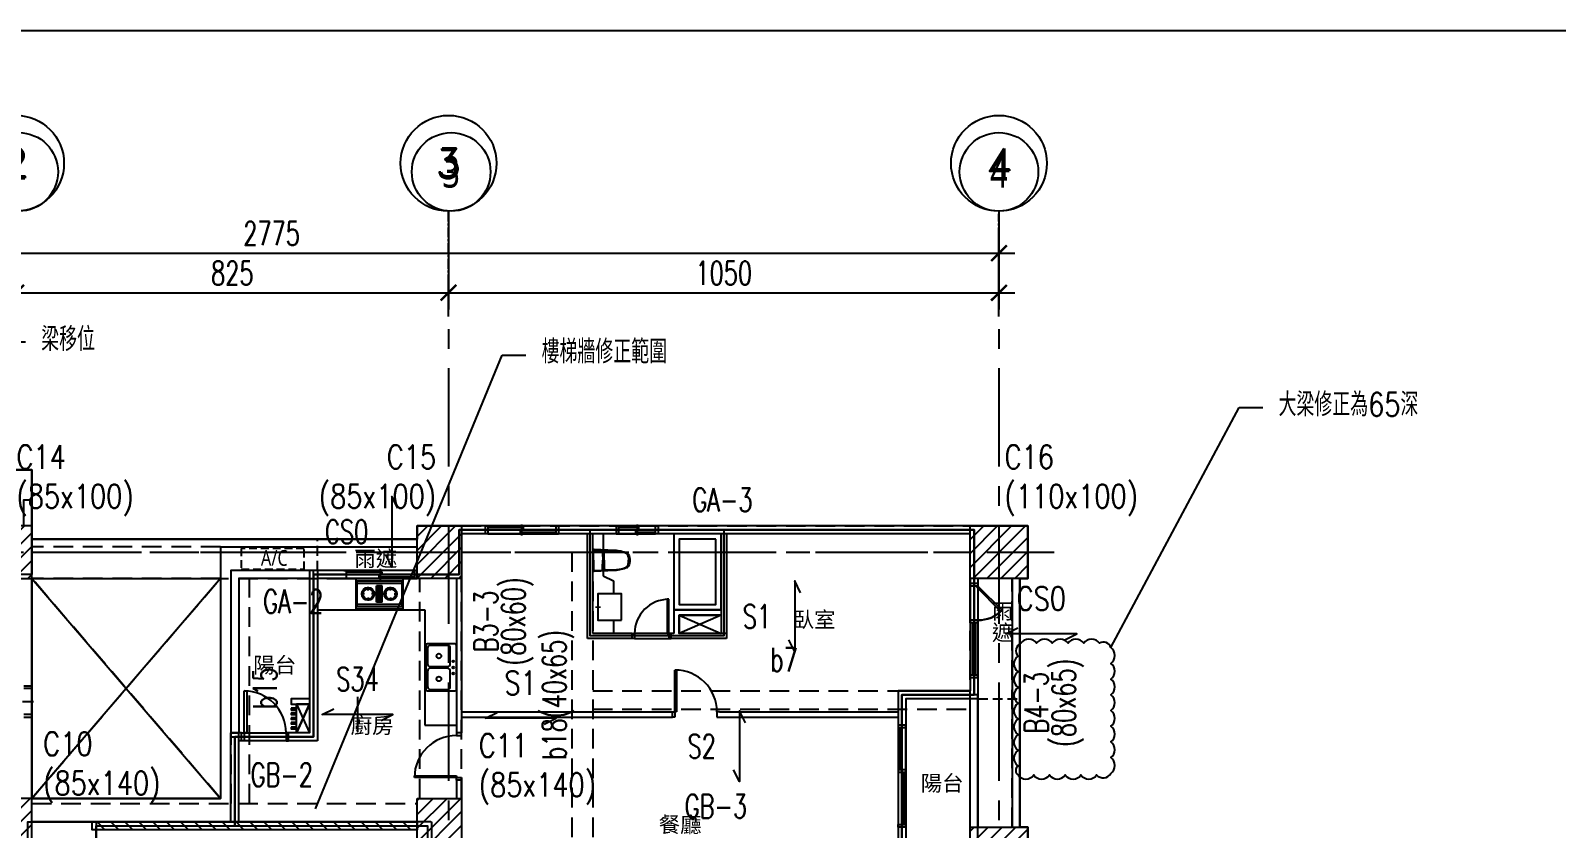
# Model space of a CAD drawing. Header units: millimetres. Extents: x -3377 to 119122, y -22007 to 15479.
# Drawn here: x 77389 to 80300, y 6237 to 7760 of the extents above; entities that cross this region are included whole.
import ezdxf
from ezdxf import colors
from ezdxf.entities.mleader import LeaderData, LeaderLine
from ezdxf.enums import TextEntityAlignment as Align
from ezdxf.math import Vec2, Vec3

# ---------------------------------------------------------------- set-up
doc = ezdxf.new("R2010")
doc.units = ezdxf.units.MM
doc.header["$LTSCALE"] = 150
doc.header["$MEASUREMENT"] = 0
for name, pattern in [('11', [0.15, 0.1, -0.05]), ('CENTER', [2, 1.25, -0.25, 0.25, -0.25]), ('HIDDEN', [0.375, 0.25, -0.125]), ('HIDDEN2', [0.1875, 0.125, -0.0625])]:
    doc.linetypes.add(name, pattern=pattern)
doc.layers.get('0').update_dxf_attribs({"plot": 0})
for name, color, linetype, plot in [('AREA', 3, 'Continuous', False), ('S-ARCH', 252, 'Continuous', False), ('S-CLOUD_2022-0304', 4, 'Continuous', False), ('S-CLOUD_20220217(結構依建築圖2022-0216修改)', 4, 'Continuous', False), ('機電', 11, 'Continuous', False)]:
    doc.layers.add(name, color=color, linetype=linetype, plot=plot)
for name, color, linetype in [('area2', 6, 'Continuous'), ('ASSLN', 8, 'Continuous'), ('COL', 1, 'Continuous'), ('Col-Line', 8, 'CENTER'), ('DIM1', 7, 'Continuous'), ('FIN', 5, 'Continuous'), ('GRID', 5, 'CENTER'), ('OPEN', 4, 'Continuous'), ('S-COL', 7, 'Continuous'), ('S-COLB', 4, 'HIDDEN'), ('S-CONCWALL', 30, 'Continuous'), ('S-GRID', 1, 'CENTER'), ('S-GRID-DIM', 2, 'Continuous'), ('S-GRID-T', 3, 'Continuous'), ('S-HATCH-COL', 13, 'Continuous'), ('S-HATCH-CONCWALL', 161, 'Continuous'), ('S-OPEN', 13, 'Continuous'), ('S-RCBMB', 3, 'HIDDEN'), ('S-RCBMG', 2, 'HIDDEN'), ('S-SLAB', 5, 'Continuous'), ('S-SLABT', 2, 'Continuous'), ('S-TEXTB', 3, 'Continuous'), ('S-TEXTC', 3, 'Continuous'), ('S-TEXTG', 2, 'Continuous'), ('TEXT', 2, 'Continuous'), ('TOIL', 6, 'Continuous'), ('WALL', 2, 'Continuous'), ('WALL2', 3, 'Continuous'), ('WALL3', 4, 'Continuous')]:
    doc.layers.add(name, color=color, linetype=linetype)
doc.styles.add('3E', font='simplex.shx', dxfattribs={"width": 0.8, "height": 45, "bigfont": 'dayus.shx'})
doc.styles.add('C1', font='', dxfattribs={"bigfont": 'japanese.shx'})
doc.styles.add('CD2', font='romand', dxfattribs={"height": 15})
doc.styles.add('CS4', font='romans.shx', dxfattribs={"width": 0.7, "height": 45, "bigfont": 'lsp.shx'})
doc.styles.add('HH', font='')
doc.styles.add('HHV', font='')
doc.styles.add('LSP', font='SIMPLEX.shx', dxfattribs={"width": 0.8, "bigfont": 'lsp.shx'})
doc.styles.get('C1').set_extended_font_data('微軟正黑體')
doc.styles.get('HH').set_extended_font_data('Microsoft JhengHei')
doc.styles.get('HHV').set_extended_font_data('@微軟正黑體')
doc.dimstyles.new('DIM150', dxfattribs={"dimscale": 15, "dimtxt": 3, "dimasz": 2, "dimexe": 2, "dimexo": 2, "dimgap": 1, "dimtad": 1, "dimdec": 1, "dimdsep": 46, "dimtxsty": 'CS4', "dimblk1": 'ARCHTICK', "dimblk2": 'ARCHTICK', "dimsah": 1, "dimcen": 2, "dimdle": 2, "dimadec": 0, "dimazin": 0, "dimtfac": 1, "dimtdec": 1, "dimtmove": 0, "dimatfit": 3, "dimldrblk": 'TAA', "dimfxl": 0, "dimtolj": 1, "dimarcsym": 0})

# ---------------------------------------------------------------- blocks, each defined once
blk = doc.blocks.new('SG1')
at = {"layer": 'S-GRID-T'}
blk.add_circle((0, 6.09375), 6.09375, dxfattribs=at)
at = {"layer": 'S-GRID-T', "style": 'CD2'}
blk.add_attdef('GRID-BUB', text='', height=3.75, dxfattribs=at).set_placement((0, 6.09375), align=Align.MIDDLE_CENTER)
blk = doc.blocks.new('_ARCHTICK')
at = {"color": 0, "linetype": 'ByBlock', "const_width": 0.15}
blk.add_lwpolyline([(-0.5, -0.5), (0.5, 0.5)], dxfattribs=at)
blk = doc.blocks.new('*D71')
at = {"layer": 'DEFPOINTS', "color": 0, "transparency": 16777216}
for p in [(-5535.9, -424.9), (-8310.9, -500.6), (-5535.9, -500.6)]:
    blk.add_point(p, dxfattribs=at)
at = {"layer": 'S-GRID-DIM', "color": 0, "lineweight": -2, "transparency": 16777216}
for p, q in [((-8310.9, -470.6), (-8310.9, -394.9)), ((-5535.9, -470.6), (-5535.9, -394.9)), ((-8340.9, -424.9), (-5505.9, -424.9))]:
    blk.add_line(p, q, dxfattribs=at)
at = {"layer": 'S-GRID-DIM', "color": 0, "lineweight": -2, "transparency": 16777216, "xscale": 30, "yscale": 30, "zscale": 30, "rotation": 180}
blk.add_blockref('_ARCHTICK', (-8310.9, -424.9), dxfattribs=at)
at = {"layer": 'S-GRID-DIM', "color": 0, "lineweight": -2, "transparency": 16777216, "xscale": 30, "yscale": 30, "zscale": 30}
blk.add_blockref('_ARCHTICK', (-5535.9, -424.9), dxfattribs=at)
at = {"layer": 'S-GRID-DIM', "color": 0, "transparency": 16777216, "insert": (-6923.4, -387.4), "char_height": 45, "attachment_point": 5, "style": 'CS4'}
blk.add_mtext('\\A1;2775', dxfattribs=at)
blk = doc.blocks.new('TAA')
at = {"linetype": 'Continuous'}
blk.add_line((0, 0), (-1.663, 0), dxfattribs=at)
blk.add_solid([(-1.5, -0.25), (-1.5, 0.25), (0, 0)], dxfattribs=at)
blk = doc.blocks.new('*D72')
at = {"layer": 'DEFPOINTS', "color": 0, "transparency": 16777216}
for p in [(-7410.9, -500.6), (-8310.9, -576.2), (-7410.9, -576.2)]:
    blk.add_point(p, dxfattribs=at)
at = {"layer": 'S-GRID-DIM', "color": 0, "lineweight": -2, "transparency": 16777216}
for p, q in [((-8310.9, -546.2), (-8310.9, -470.6)), ((-7410.9, -546.2), (-7410.9, -470.6)), ((-8340.9, -500.6), (-7380.9, -500.6))]:
    blk.add_line(p, q, dxfattribs=at)
at = {"layer": 'S-GRID-DIM', "color": 0, "lineweight": -2, "transparency": 16777216, "xscale": 30, "yscale": 30, "zscale": 30, "rotation": 180}
blk.add_blockref('_ARCHTICK', (-8310.9, -500.6), dxfattribs=at)
at = {"layer": 'S-GRID-DIM', "color": 0, "lineweight": -2, "transparency": 16777216, "xscale": 30, "yscale": 30, "zscale": 30}
blk.add_blockref('_ARCHTICK', (-7410.9, -500.6), dxfattribs=at)
at = {"layer": 'S-GRID-DIM', "color": 0, "transparency": 16777216, "insert": (-7860.9, -463.1), "char_height": 45, "attachment_point": 5, "style": 'CS4'}
blk.add_mtext('\\A1;900', dxfattribs=at)
blk = doc.blocks.new('*D73')
at = {"layer": 'DEFPOINTS', "color": 0, "transparency": 16777216}
for p in [(-6585.9, -500.6), (-7410.9, -576.2), (-6585.9, -576.2)]:
    blk.add_point(p, dxfattribs=at)
at = {"layer": 'S-GRID-DIM', "color": 0, "lineweight": -2, "transparency": 16777216}
for p, q in [((-7410.9, -546.2), (-7410.9, -470.6)), ((-6585.9, -546.2), (-6585.9, -470.6)), ((-7440.9, -500.6), (-6555.9, -500.6))]:
    blk.add_line(p, q, dxfattribs=at)
at = {"layer": 'S-GRID-DIM', "color": 0, "lineweight": -2, "transparency": 16777216, "xscale": 30, "yscale": 30, "zscale": 30, "rotation": 180}
blk.add_blockref('_ARCHTICK', (-7410.9, -500.6), dxfattribs=at)
at = {"layer": 'S-GRID-DIM', "color": 0, "lineweight": -2, "transparency": 16777216, "xscale": 30, "yscale": 30, "zscale": 30}
blk.add_blockref('_ARCHTICK', (-6585.9, -500.6), dxfattribs=at)
at = {"layer": 'S-GRID-DIM', "color": 0, "transparency": 16777216, "insert": (-6998.4, -463.1), "char_height": 45, "attachment_point": 5, "style": 'CS4'}
blk.add_mtext('\\A1;825', dxfattribs=at)
blk = doc.blocks.new('*D74')
at = {"layer": 'DEFPOINTS', "color": 0, "transparency": 16777216}
for p in [(-5535.9, -500.6), (-6585.9, -576.2), (-5535.9, -576.2)]:
    blk.add_point(p, dxfattribs=at)
at = {"layer": 'S-GRID-DIM', "color": 0, "lineweight": -2, "transparency": 16777216}
for p, q in [((-6585.9, -546.2), (-6585.9, -470.6)), ((-5535.9, -546.2), (-5535.9, -470.6)), ((-6615.9, -500.6), (-5505.9, -500.6))]:
    blk.add_line(p, q, dxfattribs=at)
at = {"layer": 'S-GRID-DIM', "color": 0, "lineweight": -2, "transparency": 16777216, "xscale": 30, "yscale": 30, "zscale": 30, "rotation": 180}
blk.add_blockref('_ARCHTICK', (-6585.9, -500.6), dxfattribs=at)
at = {"layer": 'S-GRID-DIM', "color": 0, "lineweight": -2, "transparency": 16777216, "xscale": 30, "yscale": 30, "zscale": 30}
blk.add_blockref('_ARCHTICK', (-5535.9, -500.6), dxfattribs=at)
at = {"layer": 'S-GRID-DIM', "color": 0, "transparency": 16777216, "insert": (-6060.9, -463.1), "char_height": 45, "attachment_point": 5, "style": 'CS4'}
blk.add_mtext('\\A1;1050', dxfattribs=at)
blk = doc.blocks.new('COL(2F-16F)')
for points in [[(-8365.9, -945.9), (-8255.9, -945.9), (-8255.9, -1045.9), (-8365.9, -1045.9)], [(-7380.9, -945.9), (-7465.9, -945.9), (-7465.9, -1045.9), (-7380.9, -1045.9)], [(-6645.9, -945.9), (-6560.9, -945.9), (-6560.9, -1045.9), (-6645.9, -1045.9)], [(-5590.9, -945.9), (-5480.9, -945.9), (-5480.9, -1045.9), (-5590.9, -1045.9)], [(-7380.9, -1465.9), (-7465.9, -1465.9), (-7465.9, -1605.9), (-7380.9, -1605.9)], [(-6645.9, -1465.9), (-6560.9, -1465.9), (-6560.9, -1605.9), (-6645.9, -1605.9)], [(-8365.9, -1510.9), (-8255.9, -1510.9), (-8255.9, -1610.9), (-8365.9, -1610.9)], [(-5590.9, -1520.9), (-5480.9, -1520.9), (-5480.9, -1620.9), (-5590.9, -1620.9)], [(-8365.9, -2245.9), (-8255.9, -2245.9), (-8255.9, -2345.9), (-8365.9, -2345.9)], [(-5590.9, -2260.9), (-5480.9, -2260.9), (-5480.9, -2360.9), (-5590.9, -2360.9)], [(-7465.9, -2290.9), (-7380.9, -2290.9), (-7380.9, -2430.9), (-7465.9, -2430.9)], [(-6645.9, -2290.9), (-6560.9, -2290.9), (-6560.9, -2430.9), (-6645.9, -2430.9)], [(-8365.9, -2835.9), (-8255.9, -2835.9), (-8255.9, -2935.9), (-8365.9, -2935.9)], [(-7350.9, -2835.9), (-7460.9, -2835.9), (-7460.9, -2935.9), (-7350.9, -2935.9)], [(-6695.9, -2835.9), (-6585.9, -2835.9), (-6585.9, -2935.9), (-6695.9, -2935.9)], [(-5590.9, -2835.9), (-5480.9, -2835.9), (-5480.9, -2935.9), (-5590.9, -2935.9)]]:
    blk.add_lwpolyline(points, close=True)
blk = doc.blocks.new('WALL(15F-16F)')
for points in [[(-7265.9, -1510.9), (-6645.9, -1510.9), (-6645.9, -1525.9), (-7265.9, -1525.9)], [(-7395.9, -2430.9), (-7380.9, -2430.9), (-7380.9, -2835.9), (-7395.9, -2835.9)]]:
    blk.add_lwpolyline(points, close=True)
for points in [[(-6633.4, -1800.9), (-7250.9, -1800.9), (-7250.9, -1625.9), (-7265.9, -1625.9), (-7265.9, -1815.9), (-6618.4, -1815.9), (-6618.4, -1605.9), (-6633.4, -1605.9)], [(-6633.4, -1605.9), (-6633.4, -1800.9)], [(-6633.4, -1740.9), (-6693.4, -1800.9)], [(-6633.4, -1740.9), (-6633.4, -1800.9), (-6693.4, -1800.9)], [(-7380.9, -2290.9), (-7380.9, -2145.9), (-7125.9, -2145.9), (-7125.9, -2203.4), (-7110.9, -2203.4), (-7110.9, -2130.9), (-7395.9, -2130.9), (-7395.9, -2290.9), (-7380.9, -2290.9)], [(-6630.9, -2290.9), (-6630.9, -2145.9), (-6900.9, -2145.9), (-6900.9, -2210.9), (-6885.9, -2210.9), (-6885.9, -2160.9), (-6645.9, -2160.9), (-6645.9, -2290.9), (-6630.9, -2290.9)], [(-7380.9, -2385.9), (-7110.9, -2385.9), (-7110.9, -2313.4), (-7125.9, -2313.4), (-7125.9, -2370.9), (-7380.9, -2370.9), (-7380.9, -2385.9)], [(-7350.9, -2875.9), (-7125.9, -2875.9), (-7125.9, -2485.9), (-7110.9, -2485.9), (-7110.9, -2890.9), (-7350.9, -2890.9), (-7350.9, -2875.9)]]:
    blk.add_lwpolyline(points)
at = {"elevation": 1.1}
blk.add_lwpolyline([(-6645.9, -2370.9), (-6885.9, -2370.9), (-6885.9, -2320.9), (-6900.9, -2320.9), (-6900.9, -2385.9), (-6645.9, -2385.9), (-6645.9, -2370.9)], dxfattribs=at)
blk = doc.blocks.new('DwFm')
blk.add_lwpolyline([(-12110.4, 0), (0, 0), (0, -7760.1), (-12110.4, -7760.1)], close=True)
blk = doc.blocks.new('$PWS001115O08HK0DW0000DW2')
at = {"color": 0, "linetype": 'Continuous'}
for p, q in [((-55, 7.5), (-50, 7.5)), ((-50, 7.5), (-50, -7.5)), ((50, 7.5), (-50, 7.5)), ((50, 2.5), (-50, 2.5)), ((55, 7.5), (50, 7.5)), ((50, 7.5), (50, -7.5)), ((-50, -7.5), (-55, -7.5)), ((50, -2.5), (-50, -2.5)), ((-50, -7.5), (50, -7.5)), ((50, -7.5), (55, -7.5))]:
    blk.add_line(p, q, dxfattribs=at)
blk = doc.blocks.new('$PDS002515O05SC0DW00008C10')
at = {"color": 0, "linetype": 'Continuous', "lineweight": -2}
for p, q in [((-13.5, 53.5), (-15.6, 51.3)), ((-15.6, 51.3), (30.4, 5.4)), ((32.5, 7.5), (-13.5, 53.5)), ((-37.5, 7.5), (-32.5, 7.5)), ((-32.5, 7.5), (-32.5, -7.5)), ((32.5, 7.5), (-32.5, 7.5)), ((30.4, 5.4), (32.5, 7.5)), ((37.5, 7.5), (32.5, 7.5)), ((32.5, 7.5), (32.5, -7.5)), ((-32.5, -7.5), (-37.5, -7.5)), ((-32.5, -7.5), (32.5, -7.5)), ((32.5, -7.5), (37.5, -7.5))]:
    blk.add_line(p, q, dxfattribs=at)
blk.add_arc((32.5, 7.5), 65, 135, 180, dxfattribs=at)
blk = doc.blocks.new('$PWS002115O06680DW0000DW2')
at = {"color": 0, "linetype": 'Continuous'}
for p, q in [((-40, 7.5), (-35, 7.5)), ((-35, 7.5), (-35, -7.5)), ((35, 7.5), (-35, 7.5)), ((-35, 5), (2.5, 5)), ((35, 0), (-35, 0)), ((-2.5, -5), (-2.5, 0)), ((0, -10.5), (0, 10.5)), ((2.5, 5), (2.5, 0)), ((40, 7.5), (35, 7.5)), ((35, 7.5), (35, -7.5)), ((-35, -7.5), (-40, -7.5)), ((-35, -7.5), (35, -7.5)), ((35, -5), (-2.5, -5)), ((35, -7.5), (40, -7.5))]:
    blk.add_line(p, q, dxfattribs=at)
blk = doc.blocks.new('A$C16E17CE1')
at = {"color": 252}
for p, q in [((-820, 1320), (-85, 1320)), ((-460, 1305), (-85, 1305)), ((-460, 1305), (-460, 825)), ((-820, 825), (-820, 1245)), ((415, 1175), (495, 1140)), ((495, 1175), (415, 1140)), ((-820, 825), (-460, 825))]:
    blk.add_line(p, q, dxfattribs=at)
at = {"color": 252, "linetype": 'HIDDEN2'}
for p, q in [((-275, 1260), (-275, 1320)), ((985, 1015), (1065, 1015))]:
    blk.add_line(p, q, dxfattribs=at)
at = {"color": 252, "linetype": 'HIDDEN'}
for p, q in [((-460, 1305), (-820, 1305)), ((-460, 1245), (-820, 1245)), ((-460, 825), (-820, 1245)), ((-820, 825), (-460, 1245))]:
    blk.add_line(p, q, dxfattribs=at)
at = {"color": 252}
for points in [[(1050, 1245), (1050, 770)], [(1065, 1245), (1065, 770)], [(-315, 950), (-315, 1005), (-290, 1005), (-290, 950), (-315, 950), (-290, 1005), (-315, 1005), (-290, 950)]]:
    blk.add_lwpolyline(points, dxfattribs=at)
at = {"layer": 'AREA', "color": 252}
for points in [[(-827.5, 780), (-820, 780), (-820, 1260), (-820, 1260), (-820, 1452.5), (-1170, 1452.5)], [(-827.5, 780), (-820, 780), (-820, 1260), (-820, 1260), (-820, 1452.5), (-1170, 1452.5)], [(-697.5, 580), (-697.5, 772.5), (-432.5, 772.5), (-432.5, 942.5), (-282.5, 942.5), (-282.5, 1252.5), (-5, 1252.5), (-5, 1337.5), (977.5, 1337.5), (977.5, 1022.5), (840, 1022.5), (840, 707.5)]]:
    blk.add_lwpolyline(points, dxfattribs=at)
for points in [[(-820, 1452.5), (-820, 1252.5), (-1162.5, 1252.5), (-1162.5, 1337.5), (-1170, 1337.5), (-1170, 1452.5)], [(-282.5, 1260), (-440, 1260), (-440, 942.5), (-282.5, 942.5)], [(840, 707.5), (985, 707.5), (985, 1022.5), (840, 1022.5)], [(-697.5, 580), (-827.5, 580), (-827.5, 780), (-697.5, 780)], [(-697.5, 772.5), (-65, 772.5), (-65, 482.5), (-697.5, 482.5)]]:
    blk.add_lwpolyline(points, close=True, dxfattribs=at)
at = {"layer": 'area2', "color": 252}
blk.add_lwpolyline([(840, 707.5), (840, 1022.5), (977.5, 1022.5), (977.5, 1337.5), (-5, 1337.5), (-5, 1252.5), (-282.5, 1252.5), (-282.5, 942.5), (-432.5, 942.5), (-432.5, 772.5), (-65, 772.5), (-65, 482.5)], dxfattribs=at)
at = {"layer": 'ASSLN', "color": 252}
for points in [[(-325, 997), (-325, 994), (-315, 994), (-315, 997)], [(-325, 988), (-325, 985), (-315, 985), (-315, 988)], [(-325, 979), (-325, 976), (-315, 976), (-315, 979)], [(-325, 970), (-325, 967), (-315, 967), (-315, 970)], [(-325, 961), (-325, 958), (-315, 958), (-315, 961)]]:
    blk.add_lwpolyline(points, close=True, dxfattribs=at)
at = {"layer": 'COL', "color": 252}
for points in [[(-820, 1345), (-905, 1345), (-905, 1245), (-820, 1245)], [(-85, 1345), (0, 1345), (0, 1245), (-85, 1245)], [(970, 1345), (1080, 1345), (1080, 1245), (970, 1245)], [(-820, 825), (-905, 825), (-905, 685), (-820, 685)], [(-85, 825), (0, 825), (0, 685), (-85, 685)], [(970, 770), (1080, 770), (1080, 670), (970, 670)]]:
    blk.add_lwpolyline(points, close=True, dxfattribs=at)
at = {"layer": 'Col-Line', "color": 252, "linetype": 'ByBlock'}
for centre in [(-845, 2021), (-20, 2021), (1025, 2021)]:
    blk.add_circle(centre, 75, dxfattribs=at)
at = {"layer": 'DIM1', "color": 252}
blk.add_lwpolyline([(245, 1337.5), (500, 1337.5), (500, 1135), (245, 1135)], close=True, dxfattribs=at)
at = {"layer": 'FIN', "color": 252}
for p, q in [((-202.1, 1243.9), (-202.1, 1186.8)), ((-112.4, 1244.3), (-201.8, 1244.3)), ((-199.9, 1239.8), (-199.9, 1190.9)), ((-114.3, 1239.8), (-199.9, 1239.8)), ((-114.3, 1235.4), (-199.9, 1235.4)), ((-178.5, 1222), (-178.5, 1228.7)), ((-151.5, 1230.9), (-162.6, 1230.9)), ((-162.6, 1199.8), (-162.6, 1230.9)), ((-152.6, 1229.8), (-161.5, 1229.8)), ((-161.5, 1200.9), (-161.5, 1229.8)), ((-152.6, 1227.6), (-161.5, 1227.6)), ((-152.6, 1225.4), (-161.5, 1225.4)), ((-152.6, 1223.2), (-161.5, 1223.2)), ((-152.6, 1200.9), (-152.6, 1229.8)), ((-151.5, 1199.8), (-151.5, 1230.9)), ((-135.7, 1222), (-135.7, 1228.7)), ((-114.3, 1239.8), (-114.3, 1190.9)), ((-112.1, 1243.9), (-112.1, 1186.8)), ((-114.3, 1195.4), (-199.9, 1195.4)), ((-185.1, 1215.4), (-191.8, 1215.4)), ((-178.5, 1208.7), (-178.5, 1202)), ((-165.1, 1215.4), (-171.8, 1215.4)), ((-151.5, 1199.8), (-162.6, 1199.8)), ((-152.6, 1220.9), (-161.5, 1220.9)), ((-152.6, 1218.7), (-161.5, 1218.7)), ((-152.6, 1216.5), (-161.5, 1216.5)), ((-152.6, 1214.3), (-161.5, 1214.3)), ((-152.6, 1212), (-161.5, 1212)), ((-152.6, 1209.8), (-161.5, 1209.8)), ((-152.6, 1207.6), (-161.5, 1207.6)), ((-152.6, 1205.4), (-161.5, 1205.4)), ((-152.6, 1203.2), (-161.5, 1203.2)), ((-152.6, 1200.9), (-161.5, 1200.9)), ((-142.4, 1215.4), (-149, 1215.4)), ((-135.7, 1208.7), (-135.7, 1202)), ((-129, 1215.4), (-122.4, 1215.4)), ((-275, 1185), (-70, 1185)), ((-112.4, 1186.5), (-201.8, 1186.5)), ((-114.3, 1190.9), (-199.9, 1190.9)), ((-70, 1185), (-70, 965)), ((-68.1, 1117.1), (-68.1, 1032.9)), ((-12.9, 1120), (-65.2, 1120)), ((-65.2, 1111.3), (-65.2, 1082.3)), ((-27.4, 1117.1), (-59.4, 1117.1)), ((-21.6, 1082.3), (-21.6, 1111.3)), ((-10, 1032.9), (-10, 1117.1)), ((-65.2, 1067.7), (-65.2, 1038.7)), ((-59.4, 1076.5), (-27.4, 1076.5)), ((-27.4, 1073.6), (-59.4, 1073.6)), ((-21.6, 1038.7), (-21.6, 1067.7)), ((-65.2, 1030), (-12.9, 1030)), ((-59.4, 1032.9), (-27.4, 1032.9)), ((-70, 965), (-10, 965))]:
    blk.add_line(p, q, dxfattribs=at)
for centre, radius in [((-178.5, 1215.4), 12.2), ((-178.5, 1215.4), 10), ((-135.7, 1215.4), 12.2), ((-135.7, 1215.4), 10), ((-43.4, 1096.8), 4.48), ((-16, 1086.6), 1.65), ((-43.4, 1053.2), 4.48), ((-16, 1075), 1.75), ((-16, 1063.4), 1.65)]:
    blk.add_circle(centre, radius, dxfattribs=at)
for centre, radius, start, end in [((-201.8, 1243.9), 0.333, 90, 180), ((-112.4, 1243.9), 0.333, 0, 90), ((-65.2, 1117.1), 2.9, 90, 180), ((-59.4, 1111.3), 5.81, 90, 180), ((-27.4, 1111.3), 5.81, 0, 90), ((-12.9, 1117.1), 2.9, 0, 90), ((-59.4, 1082.3), 5.81, 180, 270), ((-27.4, 1082.3), 5.81, 270, 0), ((-59.4, 1067.7), 5.81, 90, 180), ((-27.4, 1067.7), 5.81, 0, 90), ((-65.2, 1032.9), 2.9, 180, 270), ((-59.4, 1038.7), 5.81, 180, 270), ((-27.4, 1038.7), 5.81, 270, 0), ((-12.9, 1032.9), 2.9, 270, 0)]:
    blk.add_arc(centre, radius, start, end, dxfattribs=at)
at = {"layer": 'GRID', "color": 252, "ltscale": 0.1}
for p, q in [((-25, 1746.2), (-25, 1946)), ((1025, 1746.2), (1025, 1941))]:
    blk.add_line(p, q, dxfattribs=at)
at = {"layer": 'OPEN', "color": 252, "linetype": 'Continuous'}
for p, q in [((45, 1345), (50, 1345)), ((50, 1345), (50, 1330)), ((180, 1345), (50, 1345)), ((50, 1342.5), (117.5, 1342.5)), ((115, 1327), (115, 1348)), ((117.5, 1342.5), (117.5, 1337.5)), ((185, 1345), (180, 1345)), ((180, 1345), (180, 1330)), ((50, 1330), (45, 1330)), ((180, 1337.5), (50, 1337.5)), ((50, 1330), (180, 1330)), ((112.5, 1332.5), (112.5, 1337.5)), ((180, 1332.5), (112.5, 1332.5)), ((180, 1330), (185, 1330)), ((-225, 1260), (-220, 1260)), ((-220, 1260), (-220, 1245)), ((-90, 1260), (-220, 1260)), ((-220, 1257.5), (-152.5, 1257.5)), ((-90, 1252.5), (-220, 1252.5)), ((-157.5, 1247.5), (-157.5, 1252.5)), ((-155, 1242), (-155, 1263)), ((-152.5, 1257.5), (-152.5, 1252.5)), ((-85, 1260), (-90, 1260)), ((-90, 1260), (-90, 1245)), ((-220, 1245), (-225, 1245)), ((-220, 1245), (-90, 1245)), ((-90, 1247.5), (-157.5, 1247.5)), ((-90, 1245), (-85, 1245)), ((395, 1205), (392, 1205)), ((392, 1205), (392, 1140)), ((395, 1140), (395, 1205)), ((325, 1140), (330, 1140)), ((330, 1140), (330, 1130)), ((395, 1140), (330, 1140)), ((392, 1140), (395, 1140)), ((400, 1140), (395, 1140)), ((395, 1140), (395, 1130)), ((330, 1130), (325, 1130)), ((330, 1130), (395, 1130)), ((395, 1130), (400, 1130)), ((407, 990), (407, 1070)), ((407, 1070), (410, 1070)), ((410, 1070), (410, 990)), ((-820, 1035), (-835, 1035)), ((-820, 1040), (-820, 1035)), ((-820, 985), (-820, 1035)), ((-415, 950), (-415, 1030)), ((-415, 1030), (-410, 1030)), ((-410, 1030), (-410, 950)), ((-838, 1010), (-817, 1010)), ((402, 990), (407, 990)), ((407, 990), (407, 980)), ((410, 990), (407, 990)), ((492, 990), (487, 990)), ((487, 990), (487, 980)), ((-820, 985), (-835, 985)), ((-820, 980), (-820, 985)), ((407, 980), (402, 980)), ((487, 980), (492, 980)), ((832.5, 965, -1.1), (832.5, 960, -1.1)), ((847.5, 960, -1.1), (847.5, 965, -1.1)), ((-420, 950), (-415, 950)), ((-415, 935), (-420, 935)), ((-415, 950), (-415, 935)), ((-415, 950), (-335, 950)), ((-410, 950), (-415, 950)), ((-335, 935), (-415, 935)), ((-330, 950), (-335, 950)), ((-335, 950), (-335, 935)), ((-335, 935), (-330, 935)), ((-10, 950), (-10, 945)), ((-10, 945), (0, 945)), ((0, 945), (0, 950)), ((832.5, 960, -1.1), (847.5, 960, -1.1)), ((832.5, 960, -1.1), (832.5, 775, -1.1)), ((836, 960, -1.1), (836, 880, -1.1)), ((837, 960, -1.1), (837, 880, -1.1)), ((840, 960, -1.1), (840, 880, -1.1)), ((847.5, 775, -1.1), (847.5, 960, -1.1)), ((832.5, 880, -1.1), (847.5, 880, -1.1)), ((832.5, 875, -1.1), (847.5, 875, -1.1)), ((837, 880, -1.1), (840, 880, -1.1)), ((840, 880, -1.1), (840, 875, -1.1)), ((840, 875, -1.1), (843, 875, -1.1)), ((843, 875, -1.1), (843, 775, -1.1)), ((844, 875, -1.1), (844, 775, -1.1)), ((-90, 865), (-90, 868)), ((-90, 868), (-10, 868)), ((-10, 865), (-90, 865)), ((-10, 868), (-10, 865)), ((-10, 860), (-10, 865)), ((-10, 865), (0, 865)), ((0, 865), (0, 860)), ((832.5, 770, -1.1), (832.5, 775, -1.1)), ((832.5, 775, -1.1), (847.5, 775, -1.1)), ((847.5, 775, -1.1), (847.5, 770, -1.1))]:
    blk.add_line(p, q, dxfattribs=at)
at = {"layer": 'OPEN', "color": 252, "linetype": 'Continuous', "lineweight": -2}
for p, q in [((970, 1230), (970, 1235)), ((985, 1230), (970, 1230)), ((970, 1165), (970, 1230)), ((982.9, 1227.9), (985, 1230)), ((1028.8, 1181.9), (982.9, 1227.9)), ((985, 1235), (985, 1230)), ((985, 1230), (985, 1165)), ((985, 1230), (1031, 1184)), ((985, 1165), (970, 1165)), ((970, 1165), (970, 1160)), ((985, 1160), (985, 1165)), ((1031, 1184), (1028.8, 1181.9))]:
    blk.add_line(p, q, dxfattribs=at)
at = {"layer": 'OPEN', "color": 252, "linetype": 'Continuous'}
for centre, radius, start, end in [((395, 1140), 65, 90, 180), ((407, 990), 80, 0, 90), ((-415, 950), 80, 0, 90), ((-10, 865), 80, 90, 180)]:
    blk.add_arc(centre, radius, start, end, dxfattribs=at)
at = {"layer": 'OPEN', "color": 252, "linetype": 'Continuous', "lineweight": -2}
blk.add_arc((985, 1230), 65, 270, 315, dxfattribs=at)
at = {"layer": 'TOIL', "color": 252}
for p, q in [((270, 1330), (270, 1250)), ((318, 1285.7), (318, 1279.5)), ((318, 1273.3), (318, 1279.5)), ((270, 1250), (290, 1240)), ((290, 1240), (290, 1215.5)), ((290, 1165.5), (290, 1140))]:
    blk.add_line(p, q, dxfattribs=at)
for points in [[(495, 1330), (405, 1330), (405, 1185), (495, 1185)], [(485, 1320), (415, 1320), (415, 1195), (485, 1195)], [(305, 1165.5), (305, 1215.5), (260, 1215.5), (260, 1165.5)]]:
    blk.add_lwpolyline(points, close=True, dxfattribs=at)
blk.add_lwpolyline([(320.6, 1277.5, -0.194459), (315.7, 1265.2, -0.07596), (291.7, 1260.1), (252.5, 1258), (250, 1260.2), (250, 1299.8), (252.5, 1301), (291.5, 1298.9, -0.07596), (315.7, 1293.8, -0.194459), (320.6, 1281.6)], format="xyb", close=True, dxfattribs=at)
for points in [[(251.3, 1279.5), (251.3, 1297.9, -0.332674), (251.9, 1298.7), (268, 1298.1, -0.271876), (268.7, 1297.6, -0.013613), (269.1, 1279.5, -43.172872)], [(251.3, 1279.5), (251.3, 1261.1, 0.332674), (251.9, 1260.3), (268, 1260.9, 0.271876), (268.7, 1261.4, 0.013613), (269.1, 1279.5, 43.172872)]]:
    blk.add_lwpolyline(points, format="xyb", dxfattribs=at)
at = {"layer": 'TOIL', "color": 252, "const_width": 3}
blk.add_lwpolyline([(265.5, 1190), (255.3, 1190)], dxfattribs=at)
at = {"layer": 'TOIL', "color": 252}
for centre, radius, start, end in [((-312.9, 1303), 585.1, 357.7018, 359.5191), ((275.5, 1134.9), 163.2, 83.1505, 91.169), ((287.7, 1217.7), 79.5, 71.2752, 84.7588), ((311.1, 1286.4), 6.93, 353.869, 72.5206), ((393.1, 1276.6), 121.5, 178.6098, 187.2474), ((278, 1434.2), 173.1, 268.2114, 275.8192), ((295.8, 1302.4), 40.3, 269.7388, 296.8929), ((311.4, 1272.5), 6.62, 292.881, 6.9927)]:
    blk.add_arc(centre, radius, start, end, dxfattribs=at)
at = {"layer": 'WALL', "color": 252}
for p, q in [((970, 1345), (0, 1345)), ((45, 1345), (45, 1330)), ((185, 1345), (185, 1330)), ((295, 1345), (295, 1330)), ((375, 1345), (375, 1330)), ((970, 1330), (0, 1330)), ((-85, 1260), (-290, 1260)), ((-290, 1260), (-290, 950)), ((-275, 1260), (-275, 1245)), ((-85, 1245), (-85, 1260)), ((-85, 1245), (-275, 1245)), ((0, 1245), (-275, 1245)), ((-275, 1245), (-275, 935)), ((985, 1235), (970, 1235)), ((985, 1235), (970, 1235)), ((985, 1060), (970, 1060)), ((985, 1055), (970, 1055)), ((-835, 1040), (-820, 1040)), ((-820, 1030), (-820, 1040)), ((-820, 1035), (-820, 1035)), ((-835, 980), (-820, 980)), ((847.5, 965, -1.1), (832.5, 965, -1.1)), ((-820, 955), (-820, 825)), ((-440, 780), (-440, 950)), ((-440, 950), (-425, 950)), ((-440, 780), (-440, 950)), ((-420, 950), (-440, 950)), ((-425, 780), (-425, 950)), ((-425, 780), (-425, 935)), ((-420, 935), (-425, 935)), ((-420, 935), (-420, 950)), ((-420, 935), (-420, 950)), ((-290, 950), (-330, 950)), ((-330, 935), (-330, 950)), ((-330, 935), (-330, 950)), ((-275, 935), (-330, 935)), ((-58.5, 780), (-705, 780)), ((-705, 765), (-705, 780)), ((-58.5, 780), (-57.5, 780)), ((-57.5, 780), (-57.5, 475)), ((847.5, 770, -1.1), (832.5, 770, -1.1))]:
    blk.add_line(p, q, dxfattribs=at)
at = {"layer": 'WALL', "color": 252, "linetype": 'Continuous'}
blk.add_line((832.5, 1030), (970, 1030), dxfattribs=at)
at = {"layer": 'WALL', "color": 252}
blk.add_lwpolyline([(-820, 1345), (-835, 1345), (-835, 1395), (-820, 1395)], close=True, dxfattribs=at)
for points in [[(-820, 1245), (-820, 955)], [(970, 1245), (970, 1030), (832.5, 1030), (832.5, 715)], [(985, 1245), (985, 1015), (847.5, 1015), (847.5, 715)], [(-820, 1000), (-820, 995)]]:
    blk.add_lwpolyline(points, dxfattribs=at)
at = {"layer": 'WALL2', "color": 252}
for p, q in [((240, 1130), (240, 1330)), ((240, 1130), (240, 1330)), ((240, 1130), (240, 1330)), ((250, 1140), (250, 1330)), ((495, 1330), (495, 1140)), ((505, 1330), (505, 1130)), ((-10, 1245), (-10, 950)), ((0, 1245), (0, 950)), ((325, 1140), (250, 1140)), ((325, 1130), (325, 1140)), ((405, 1140), (400, 1140)), ((400, 1130), (400, 1140)), ((505, 1140), (415, 1140)), ((325, 1130), (240, 1130)), ((505, 1130), (400, 1130)), ((0, 990), (402, 990)), ((402, 980), (402, 990)), ((492, 990), (832.5, 990)), ((0, 980), (402, 980)), ((492, 980), (832.5, 980)), ((0, 950), (-10, 950)), ((0, 860), (-10, 860)), ((-10, 860), (-10, 825)), ((0, 860), (0, 825))]:
    blk.add_line(p, q, dxfattribs=at)
for points in [[(495, 1185), (405, 1185), (405, 1140)], [(495, 1175), (415, 1175), (415, 1140)], [(-290, 1015), (-325, 1015), (-325, 1005), (-290, 1005)]]:
    blk.add_lwpolyline(points, dxfattribs=at)
at = {"layer": 'WALL3', "color": 252}
for p, q in [((970, 770), (970, 1015)), ((985, 1015), (985, 770)), ((-705, 780), (-820, 780))]:
    blk.add_line(p, q, dxfattribs=at)
for points in [[(-1170, 1345), (-1170, 1452.5), (-820, 1452.5), (-820, 1345)], [(-290, 1260), (-440, 1260), (-440, 950)], [(-290, 1245), (-425, 1245), (-425, 950)]]:
    blk.add_lwpolyline(points, dxfattribs=at)
at = {"layer": '機電', "color": 252, "linetype": '11'}
blk.add_lwpolyline([(-300.4, 1262.3), (-300.4, 1302.3), (-420.4, 1302.3), (-420.4, 1262.3)], close=True, dxfattribs=at)
at = {"layer": 'OPEN', "color": 252, "rotation": 180}
blk.add_blockref('$PWS002115O06680DW0000DW2', (335, 1337.5), dxfattribs=at)
at = {"layer": 'OPEN', "color": 252, "lineweight": -2, "xscale": -1, "rotation": 270}
blk.add_blockref('$PDS002515O05SC0DW00008C10', (977.5, 1197.5), dxfattribs=at)
at = {"layer": 'OPEN', "color": 252, "extrusion": (0, 0, -1), "xscale": -1, "zscale": -1, "rotation": 89.99999999999993}
blk.add_blockref('$PWS001115O08HK0DW0000DW2', (-977.5, 1110), dxfattribs=at)
at = {"layer": 'Col-Line', "color": 252, "style": 'C1', "width": 0.75}
for s, p in [('3', (-20, 2021)), ('4', (1025, 2021))]:
    blk.add_text(s, height=60, dxfattribs=at).set_placement(p, align=Align.MIDDLE)
at = {"layer": 'TEXT', "color": 252, "style": 'HH'}
for s, p in [('雨遮', (-163.8, 1267.8)), ('臥室', (672.3, 1151.3)), ('陽台', (-356.5, 1064.6)), ('廚房', (-170.9, 949.2)), ('陽台', (916.6, 839)), ('餐廳', (416.8, 760))]:
    blk.add_text(s, height=30, dxfattribs=at).set_placement(p, align=Align.CENTER)
at = {"layer": 'TEXT', "color": 252, "style": 'HHV'}
blk.add_text('雨遮', height=30, rotation=270, dxfattribs=at).set_placement((1016.5, 1162.6), align=Align.CENTER)
at = {"layer": '機電', "color": 252, "style": 'HH', "width": 0.8}
blk.add_text('A/C', height=30, dxfattribs=at).set_placement((-383, 1269))
blk = doc.blocks.new('2022-0217')
blk.add_blockref('A$C16E17CE1', (66101.5, -2290.9))
blk = doc.blocks.new('_None')
blk = doc.blocks.new('LINE(2)')
at = {"layer": 'S-GRID'}
for points in [[(-6585.87, -344.9), (-6585.87, -3083.41)], [(-5535.87, -344.9), (-5535.87, -3083.41)], [(-8859.11, -995.91), (-5430.87, -995.91)]]:
    blk.add_lwpolyline(points, dxfattribs=at)
at = {"layer": 'S-GRID-T', "xscale": 15, "yscale": 15, "zscale": 15}
for p, values in [((-7410.87, -344.9), {'GRID-BUB': '2'}), ((-6585.87, -344.9), {'GRID-BUB': '3'}), ((-5535.87, -344.9), {'GRID-BUB': '4'})]:
    blk.add_blockref('SG1', p, dxfattribs=at).add_auto_attribs(values)
at = {"layer": 'S-GRID-DIM'}
for base, p1, p2, picture, middle in [((-5535.87, -424.9), (-8310.87, -500.57), (-5535.87, -500.57), '*D71', (-6923.37, -387.4)), ((-7410.87, -500.57), (-8310.87, -576.23), (-7410.87, -576.23), '*D72', (-7860.87, -463.07)), ((-6585.87, -500.57), (-7410.87, -576.23), (-6585.87, -576.23), '*D73', (-6998.37, -463.07)), ((-5535.87, -500.57), (-6585.87, -576.23), (-5535.87, -576.23), '*D74', (-6060.87, -463.07))]:
    dim = blk.add_linear_dim(base=base, p1=p1, p2=p2, dimstyle='DIM150', dxfattribs=at)
    dim.commit()
    dim.dimension.update_dxf_attribs({"geometry": picture, "text_midpoint": middle})

msp = doc.modelspace()

# ---------------------------------------------------------------- hatches: boundary and pattern name
at = {"layer": 'S-HATCH-COL'}
h = msp.add_hatch(dxfattribs=at)
h.set_pattern_fill('ANSI31', color=256, scale=150, style=0)
h.set_pattern_definition([(45, (36331.2, 0), (-13.258252, 13.258252), [])])
h.paths.add_polyline_path([(79181.93, 6239.23), (79291.93, 6239.23), (79291.93, 6139.23), (79181.93, 6139.23)])
h.paths.add_polyline_path([(79181.93, 5499.23), (79291.93, 5499.23), (79291.93, 5399.23), (79181.93, 5399.23)])
h.paths.add_polyline_path([(79181.93, 4924.23), (79291.93, 4924.23), (79291.93, 4824.23), (79181.93, 4824.23)])
h.paths.add_polyline_path([(78076.93, 4924.23), (78186.93, 4924.23), (78186.93, 4824.23), (78076.93, 4824.23)])
h.paths.add_polyline_path([(77421.93, 4924.23), (77311.93, 4924.23), (77311.93, 4824.23), (77421.93, 4824.23)])
h.paths.add_polyline_path([(76406.93, 6814.23), (76516.93, 6814.23), (76516.93, 6714.23), (76406.93, 6714.23)])
h.paths.add_polyline_path([(76406.93, 6249.23), (76516.93, 6249.23), (76516.93, 6149.23), (76406.93, 6149.23)])
h.paths.add_polyline_path([(76406.93, 5514.23), (76516.93, 5514.23), (76516.93, 5414.23), (76406.93, 5414.23)])
h.paths.add_polyline_path([(76406.93, 4924.23), (76516.93, 4924.23), (76516.93, 4824.23), (76406.93, 4824.23)])
h.paths.add_polyline_path([(77391.93, 6814.23), (77306.93, 6814.23), (77306.93, 6714.23), (77391.93, 6714.23)])
h.paths.add_polyline_path([(78126.93, 5469.23), (78211.93, 5469.23), (78211.93, 5329.23), (78126.93, 5329.23)])
h.paths.add_polyline_path([(78126.93, 6294.23), (78211.93, 6294.23), (78211.93, 6154.23), (78126.93, 6154.23)])
h.paths.add_polyline_path([(77391.93, 6294.23), (77306.93, 6294.23), (77306.93, 6154.23), (77391.93, 6154.23)])
h.paths.add_polyline_path([(77306.93, 5469.23), (77391.93, 5469.23), (77391.93, 5329.23), (77306.93, 5329.23)])
h.paths.add_polyline_path([(78126.93, 6814.23), (78211.93, 6814.23), (78211.93, 6714.23), (78126.93, 6714.23)])
h.paths.add_polyline_path([(79181.93, 6814.23), (79291.93, 6814.23), (79291.93, 6714.23), (79181.93, 6714.23)])
at = {"layer": 'S-HATCH-CONCWALL'}
h = msp.add_hatch(dxfattribs=at)
h.set_pattern_fill('ANSI31', color=256, scale=150, angle=90, style=0)
h.paths.add_polyline_path([(77376.93, 5329.23), (77391.93, 5329.23), (77391.93, 4924.23), (77376.93, 4924.23)])
h.paths.add_polyline_path([(77421.93, 4884.23), (77646.93, 4884.23), (77646.93, 5274.23), (77661.93, 5274.23), (77661.93, 4869.23), (77421.93, 4869.23)])
h.paths.add_polyline_path([(77391.93, 5374.23), (77661.93, 5374.23), (77661.93, 5446.73), (77646.93, 5446.73), (77646.93, 5389.23), (77391.93, 5389.23)])
h.paths.add_polyline_path([(77391.93, 5469.23), (77391.93, 5614.23), (77646.93, 5614.23), (77646.93, 5556.73), (77661.93, 5556.73), (77661.93, 5629.23), (77376.93, 5629.23), (77376.93, 5469.23)])
h.paths.add_polyline_path([(78141.93, 5469.23), (78141.93, 5614.23), (77871.93, 5614.23), (77871.93, 5549.23), (77886.93, 5549.23), (77886.93, 5599.23), (78126.93, 5599.23), (78126.93, 5469.22)])
edge = h.paths.add_edge_path()
edge.add_line((78126.93, 5389.23), (77886.93, 5389.23))
edge.add_line((77886.93, 5389.23), (77886.93, 5439.23))
edge.add_line((77886.93, 5439.23), (77871.93, 5439.23))
edge.add_line((77871.93, 5439.23), (77871.93, 5374.23))
edge.add_line((77871.93, 5374.23), (78126.93, 5374.23))
edge.add_line((78126.93, 5374.23), (78126.93, 5389.23))
h.paths.add_polyline_path([(77506.93, 6249.23), (78126.93, 6249.23), (78126.93, 6234.23), (77506.93, 6234.23)])
edge = h.paths.add_edge_path(flags=16)
edge.add_line((78139.43, 6154.23), (78139.43, 5959.23))
edge = h.paths.add_edge_path(flags=16)
edge.add_line((78139.43, 6019.23), (78079.43, 5959.23))
edge = h.paths.add_edge_path()
edge.add_line((78139.43, 5959.23), (77521.93, 5959.23))
edge.add_line((77521.93, 5959.23), (77521.93, 6134.23))
edge.add_line((77521.93, 6134.23), (77506.93, 6134.23))
edge.add_line((77506.93, 6134.23), (77506.93, 5944.23))
edge.add_line((77506.93, 5944.23), (78154.43, 5944.23))
edge.add_line((78154.43, 5944.23), (78154.43, 6154.23))
edge.add_line((78154.43, 6154.23), (78139.43, 6154.23))
edge = h.paths.add_edge_path(flags=16)
edge.add_line((78139.43, 6019.23), (78139.43, 5959.23))
edge.add_line((78139.43, 5959.23), (78079.43, 5959.23))

# ---------------------------------------------------------------- linework, layer by layer
at = {"layer": 'S-CLOUD_20220217(結構依建築圖2022-0216修改)'}
msp.add_lwpolyline([(79273.27, 6338.91, 0.5205671), (79303.27, 6338.91, 0.5205671), (79333.27, 6338.91, 0.5205671), (79363.27, 6338.91, 0.5205671), (79393.27, 6338.91, 0.5205671), (79423.27, 6338.91, 0.5205671), (79450.2, 6341.98, 0.5205671), (79450.2, 6371.98, 0.5205671), (79450.2, 6401.98, 0.5205671), (79450.2, 6431.98, 0.5205671), (79450.2, 6461.98, 0.5205671), (79450.2, 6491.98, 0.5205671), (79450.2, 6521.98, 0.5205671), (79450.2, 6551.98, 0.5205671), (79450.2, 6581.98, 0.5205671), (79428.69, 6590.47, 0.5205671), (79398.69, 6590.47, 0.5205671), (79368.69, 6590.47, 0.5205671), (79338.69, 6590.47, 0.5205671), (79308.69, 6590.47, 0.5205671), (79278.69, 6590.47, 0.5205671), (79273.27, 6565.9, 0.5205671), (79273.27, 6535.9, 0.5205671), (79273.27, 6505.9, 0.5205671), (79273.27, 6475.9, 0.5205671), (79273.27, 6445.9, 0.5205671), (79273.27, 6415.9, 0.5205671), (79273.27, 6385.9, 0.5205671), (79273.27, 6355.9, 0.5205671)], format="xyb", close=True, dxfattribs=at)
at = {"layer": 'S-OPEN'}
for p, q in [((77391.93, 6714.23), (77751.93, 6294.23)), ((77751.93, 6714.23), (77391.93, 6294.23)), ((78626.93, 6644.23), (78706.93, 6609.23)), ((78706.93, 6644.23), (78626.93, 6609.23)), ((77896.93, 6474.23), (77921.93, 6419.23)), ((77921.93, 6474.23), (77896.93, 6419.23))]:
    msp.add_line(p, q, dxfattribs=at)
at = {"layer": 'S-RCBMB'}
for p, q in [((78421.93, 6764.23), (78421.93, 6219.23)), ((78461.93, 6764.23), (78461.93, 6219.23)), ((77771.93, 6284.23), (77771.93, 6714.23)), ((77806.93, 6284.23), (77806.93, 6714.23)), ((78461.93, 6499.23), (79181.93, 6499.23)), ((78461.93, 6464.23), (79181.93, 6464.23))]:
    msp.add_line(p, q, dxfattribs=at)
at = {"layer": 'S-RCBMG'}
for p, q in [((78211.93, 6814.23, 1.07), (79181.93, 6814.23, 1.07)), ((77391.93, 6764.23), (78126.93, 6764.23)), ((78211.93, 6764.23, 1.07), (79181.93, 6764.23, 1.07)), ((77391.93, 6294.23), (77391.93, 6714.23)), ((77391.93, 6714.23), (78126.93, 6714.23)), ((78131.93, 6294.23), (78131.93, 6714.23)), ((78211.93, 6294.23), (78211.93, 6714.23)), ((79181.93, 6239.23), (79181.93, 6714.23)), ((79261.93, 6239.23), (79261.93, 6714.23)), ((77391.93, 6284.23), (78126.93, 6284.23))]:
    msp.add_line(p, q, dxfattribs=at)
at = {"layer": 'S-SLAB'}
msp.add_lwpolyline([(79291.93, 6139.23), (79291.93, 6239.23), (79276.93, 6239.23), (79276.93, 6714.23), (79291.93, 6714.23), (79291.93, 6814.23), (78126.93, 6814.23), (78126.93, 6789.23), (77936.93, 6789.22), (77936.93, 6789.23), (77936.93, 6789.23), (77771.93, 6789.23), (77771.93, 6789.23), (77391.93, 6789.23), (77391.93, 6814.23), (77391.93, 6814.23), (77391.93, 6921.73), (77041.93, 6921.73)], dxfattribs=at)
for points in [[(77391.93, 6714.23), (77751.93, 6714.23), (77751.93, 6294.23), (77391.93, 6294.23)], [(78626.93, 6644.23), (78706.93, 6644.23), (78706.93, 6609.23), (78626.93, 6609.23)], [(77896.93, 6474.23), (77921.93, 6474.23), (77921.93, 6419.23), (77896.93, 6419.23)]]:
    msp.add_lwpolyline(points, close=True, dxfattribs=at)
at = {"layer": 'S-SLABT', "color": 1}
msp.add_line((78013.29, 6487.98), (78013.29, 6420.48), dxfattribs=at)
for points in [[(78090.11, 6848.25), (78078.86, 6870.75), (78078.86, 6735.75), (78067.61, 6758.25)], [(78858.56, 6686.73), (78847.31, 6709.23), (78847.31, 6574.23), (78836.06, 6596.73)], [(79362.72, 6597.14), (79385.22, 6608.39), (79250.22, 6608.39), (79272.72, 6619.64)], [(78058.29, 6442.98), (78080.79, 6454.23), (77945.79, 6454.23), (77968.29, 6465.48)], [(78369.61, 6435.91), (78392.11, 6447.16), (78257.11, 6447.16), (78279.61, 6458.41)], [(78753.18, 6438.68), (78741.93, 6461.18), (78741.93, 6326.18), (78730.68, 6348.68)]]:
    msp.add_lwpolyline(points, dxfattribs=at)

# ---------------------------------------------------------------- block references
msp.add_blockref('DwFm', (84772.8, 7760.14))
at = {"layer": 'S-ARCH'}
msp.add_blockref('2022-0217', (12110.4, 7760.14), dxfattribs=at)
at = {"layer": 'S-COL'}
msp.add_blockref('COL(2F-16F)', (84772.8, 7760.14), dxfattribs=at)
at = {"layer": 'S-COLB'}
msp.add_blockref('COL(2F-16F)', (84772.8, 7760.14), dxfattribs=at)
at = {"layer": 'S-CONCWALL'}
msp.add_blockref('WALL(15F-16F)', (84772.8, 7760.14), dxfattribs=at)
at = {"layer": 'S-GRID'}
msp.add_blockref('LINE(2)', (84772.8, 7760.14), dxfattribs=at)

# ---------------------------------------------------------------- texts
at = {"layer": 'S-SLABT', "color": 2, "style": 'CS4', "width": 0.7}
for s, p in [('CS0', (78033.86, 6780.75)), ('S1', (78802.31, 6619.23)), ('S2', (78696.93, 6371.18))]:
    msp.add_text(s, height=45, dxfattribs=at).set_placement(p, align=Align.RIGHT)
at = {"layer": 'S-SLABT', "color": 2}
for s, style, width, p in [('CS0', '3E', 0.8, (79317.72, 6653.39)), ('S34', 'CS4', 0.7, (78013.29, 6499.23)), ('S1', '3E', 0.8, (78324.61, 6492.16))]:
    msp.add_text(s, height=45, dxfattribs=dict(at, style=style, width=width)).set_placement(p, align=Align.CENTER)
at = {"layer": 'S-TEXTB', "linetype": 'Continuous', "style": 'CS4', "width": 0.7}
for s, p in [('b18(40x65)', (78391.93, 6491.73)), ('b15', (77836.93, 6504.23))]:
    msp.add_text(s, height=45, rotation=90, dxfattribs=at).set_placement(p, align=Align.MIDDLE)
msp.add_text('b7', height=45, dxfattribs=at).set_placement((78826.93, 6559.23), align=Align.MIDDLE)
at = {"layer": 'S-TEXTC', "style": 'CS4', "width": 0.8}
for s, p in [('C14', (77362.63, 6923.53)), ('C16', (79247.69, 6923.53)), ('(85x100)', (77362.63, 6848.53)), ('(110x100)', (79247.69, 6848.53)), ('C10', (77413.7, 6375.89)), ('C11', (78244.63, 6372.71)), ('(85x140)', (77413.7, 6300.89)), ('(85x140)', (78244.63, 6297.71))]:
    msp.add_text(s, height=45, dxfattribs=at).set_placement(p)
for s, p in [('C15', (78163.29, 6923.53)), ('(85x100)', (78163.29, 6848.53))]:
    msp.add_text(s, height=45, dxfattribs=at).set_placement(p, align=Align.RIGHT)
at = {"layer": 'S-TEXTG', "style": 'CS4', "width": 0.7}
for s, p in [('GA-3', (78709.43, 6864.23)), ('GA-2', (77890.71, 6670.2)), ('GB-3', (78696.93, 6279.23, -0.54))]:
    msp.add_text(s, height=45, dxfattribs=at).set_placement(p, align=Align.MIDDLE)
msp.add_text('GB-2', height=45, dxfattribs=at).set_placement((77809.43, 6339.23, 0), align=Align.MIDDLE_LEFT)
at = {"layer": 'S-TEXTG', "char_height": 45, "attachment_point": 5, "rotation": 90, "line_spacing_factor": 0.7, "style": 'CS4'}
for s, insert in [('{\\W0.7;B3-3\\P(80x60)}', (78291.93, 6631.96)), ('B4-3\\P(80x65)', (79341.93, 6476.73))]:
    msp.add_mtext(s, dxfattribs=dict(at, insert=insert))

# ---------------------------------------------------------------- leaders
at = {"layer": 'S-CLOUD_2022-0304'}
ml = msp.add_multileader_mtext('Standard', dxfattribs=at)
ml.set_content('梁移位', color=256, style='LSP')
ml.set_leader_properties(color=256)
ml.build(insert=Vec2(0, 0))
ml.multileader.update_dxf_attribs({"text_left_attachment_type": 2, "text_right_attachment_type": 2, "dogleg_length": 3, "arrow_head_size": 30, "scale": 15})
ctx = ml.context
ctx.base_point, ctx.scale, ctx.char_height, ctx.arrow_head_size, ctx.landing_gap_size, ctx.plane_origin = Vec3(77379.85, 7165.84), 15, 45, 30, 30, Vec3(77100.62, 6556.47)
ctx.left_attachment, ctx.right_attachment = 2, 2
notes = []
notes.append((ctx, [(0, (1, 1, 0), (77334.85, 7165.84), (1, 0), 45, [(0, [(77100.62, 6556.47)], 0, [])])]))
ctx.mtext.insert, ctx.mtext.flow_direction = Vec3(77409.85, 7193.41), 5
at = {"layer": 'S-CLOUD_20220217(結構依建築圖2022-0216修改)'}
ml = msp.add_multileader_mtext('Standard', dxfattribs=at)
ml.set_content('樓梯牆修正範圍', color=256, style='LSP')
ml.set_leader_properties(color=256)
ml.set_arrow_properties(name='NONE')
ml.build(insert=Vec2(0, 0))
ml.multileader.update_dxf_attribs({"text_left_attachment_type": 2, "text_right_attachment_type": 2, "dogleg_length": 3, "arrow_head_size": 30, "scale": 15})
ctx = ml.context
ctx.base_point, ctx.scale, ctx.char_height, ctx.arrow_head_size, ctx.landing_gap_size, ctx.plane_origin = Vec3(78334.39, 7140.52), 15, 45, 30, 30, Vec3(77932.83, 6274.38)
ctx.left_attachment, ctx.right_attachment = 2, 2
notes.append((ctx, [(0, (1, 1, 0), (78289.39, 7140.52), (1, 0), 45, [(0, [(77932.83, 6274.38)], 0, [])])]))
ctx.mtext.insert, ctx.mtext.flow_direction = Vec3(78364.39, 7169.5), 5
ml = msp.add_multileader_mtext('Standard', dxfattribs=at)
ml.set_content('大梁修正為65深', color=256, style='LSP')
ml.set_leader_properties(color=256)
ml.set_arrow_properties(name='NONE')
ml.build(insert=Vec2(0, 0))
ml.multileader.update_dxf_attribs({"text_left_attachment_type": 2, "text_right_attachment_type": 2, "dogleg_length": 3, "arrow_head_size": 30, "scale": 15})
ctx = ml.context
ctx.base_point, ctx.scale, ctx.char_height, ctx.arrow_head_size, ctx.landing_gap_size, ctx.plane_origin = Vec3(79740.22, 7040.43), 15, 45, 30, 30, Vec3(79450.2, 6581.98)
ctx.left_attachment, ctx.right_attachment = 2, 2
notes.append((ctx, [(0, (1, 1, 0), (79695.22, 7040.43), (1, 0), 45, [(0, [(79450.2, 6581.98)], 0, [])])]))
ctx.mtext.insert, ctx.mtext.flow_direction = Vec3(79770.22, 7068.76), 5
for ctx, leaders in notes:
    for number, flags, end, landing, length, lines in leaders:
        leader = LeaderData()
        leader.index, (leader.has_last_leader_line, leader.has_dogleg_vector, leader.attachment_direction) = number, flags
        leader.last_leader_point, leader.dogleg_vector, leader.dogleg_length = Vec3(end), Vec3(landing), length
        for number, points, colour, breaks in lines:
            line = LeaderLine()
            line.index, line.vertices, line.color, line.breaks = number, Vec3.list(points), colors.encode_raw_color(colour), breaks
            leader.lines.append(line)
        ctx.leaders.append(leader)

doc.saveas('drawing.dxf')
